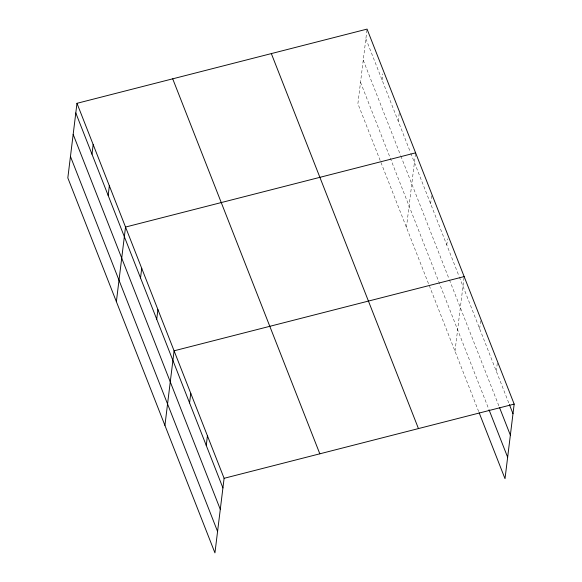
<?xml version="1.0" encoding="UTF-8"?>
<svg xmlns="http://www.w3.org/2000/svg" width="582" height="582" viewBox="0 0 582 582"><rect width="100%" height="100%" fill="white"/><g stroke="black" fill="none" stroke-linecap="round" stroke-linejoin="round"><path stroke-width="0.44" stroke-dasharray="2.91 2.18" d="M366.951 29.973L357.894 103.698L478.862 412.02M382.054 79.989L382.811 73.856M398.241 121.238L399.317 112.472M406.447 227.446L415.606 152.848M430.607 203.729L431.684 194.97M446.787 244.978L447.543 238.846M454.993 351.193L464.152 276.588M479.648 328.728L480.717 319.969M496.322 371.229L497.392 362.462M365.874 38.739L410.463 152.382M410.79 153.226L459.009 276.13M459.336 276.967L509.068 403.726M363.241 60.179L400.562 155.299M400.889 156.143L449.108 279.047M449.442 279.884L499.247 406.833M360.527 82.266L488.684 408.92"/><path stroke-width="0.87" d="M76.984 103.312L67.825 177.91L214.94 552.9L224.106 478.302L76.984 103.312L367.06 29.1L514.175 404.09L505.016 478.688L479.19 412.856M91.985 154.201L93.164 144.562M108.165 195.45L109.351 185.811M116.371 301.658L125.53 227.06L415.606 152.848M140.531 277.949L141.717 268.309M156.718 319.191L157.897 309.559M164.924 425.406L174.083 350.808L464.152 276.588M189.572 402.94L190.758 393.301M206.246 445.441L207.432 435.802M224.106 478.302L514.175 404.09M509.396 404.555L512.989 413.722M499.574 407.662L510.363 435.161M489.011 409.75L507.649 457.248M271.336 53.588L418.451 428.578M172.709 78.825L319.824 453.807M75.798 112.952L222.921 487.934M73.172 134.391L220.287 509.374M70.458 156.478L217.573 531.461"/></g></svg>
